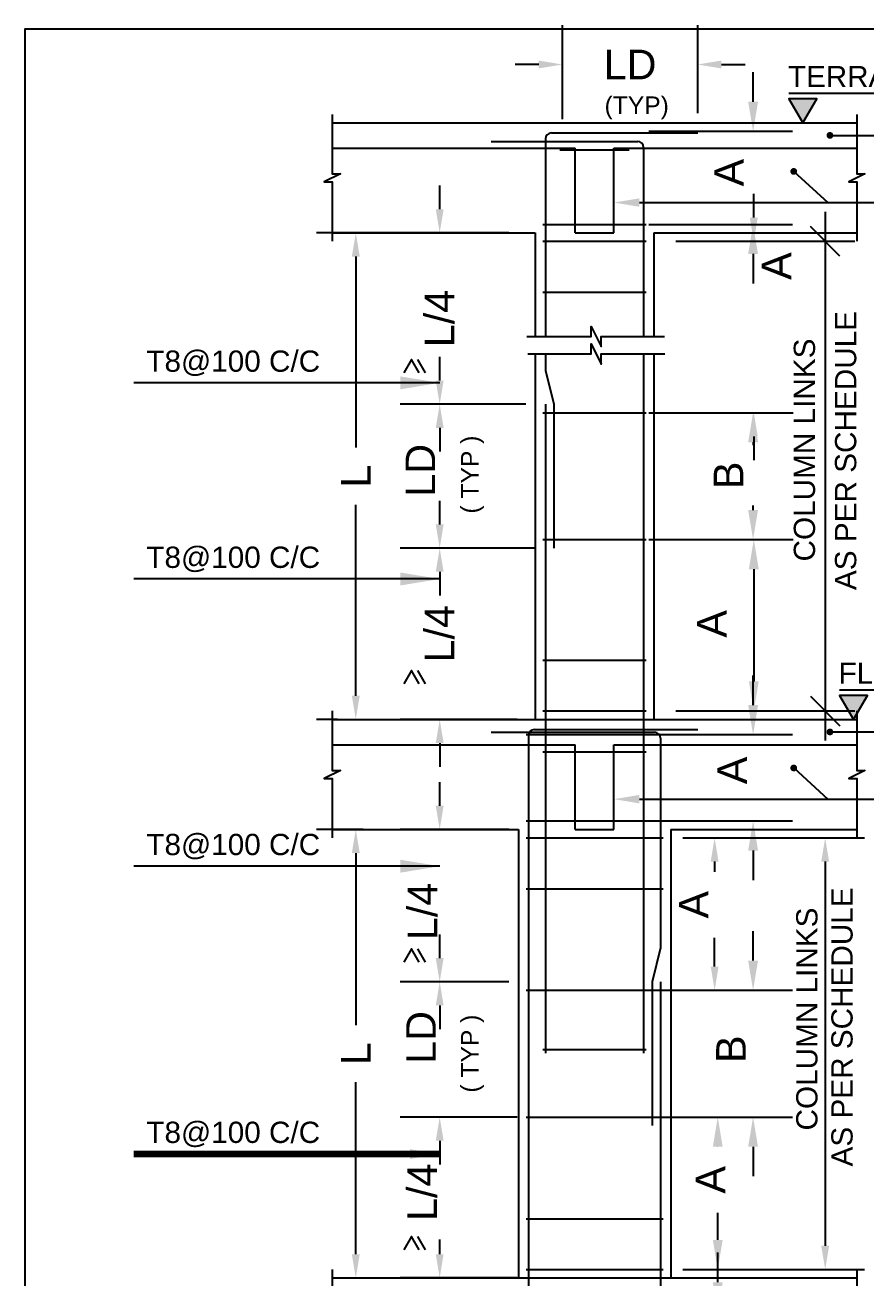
# Model space of a CAD drawing. Header units: metres. Extents: x 1689 to 2066, y 219 to 408.
# Drawn here: x 1780.94 to 1785.2, y 249.95 to 256.3 of the extents above; entities that cross this region are included whole.
import ezdxf
from ezdxf.enums import TextEntityAlignment as Align

# ---------------------------------------------------------------- set-up
doc = ezdxf.new("R2010")
doc.units = ezdxf.units.M
doc.header["$LTSCALE"] = 1.5
doc.linetypes.add('$DDT_AUDIT_GENERATED_(C)', pattern=[0])
doc.layers.add('DIM - GRID - STR', color=140, linetype='Continuous', lineweight=15)
doc.layers.add('FORMAT - STR', color=7, linetype='Continuous', lineweight=25)
for name, color, linetype in [('S-CONC-REINF', 2, 'Continuous'), ('S-DIM', 2, 'Continuous'), ('S-LINKS', 4, 'Continuous'), ('S-LMK', 4, 'Continuous'), ('S-MISC', 2, '$DDT_AUDIT_GENERATED_(C)'), ('S-REINF', 6, 'Continuous'), ('S-TXT', 3, 'Continuous'), ('Text', 31, 'Continuous'), ('TEXT BEAM STR', 60, 'Continuous')]:
    doc.layers.add(name, color=color, linetype=linetype)
doc.styles.add('PRADEEP - STR', font='swissel.ttf')
doc.styles.add('SC-COL1', font='SansSerif')
doc.styles.get("Standard").update_dxf_attribs({"font": 'arial.ttf', "height": 0.2})
doc.dimstyles.new('GRID DIM', dxfattribs={"dimtxt": 0.35, "dimasz": 0.1, "dimexe": 0.1, "dimexo": 0.1, "dimgap": 0.09, "dimtad": 0, "dimdec": 0, "dimlfac": 1000, "dimzin": 0, "dimdsep": 46, "dimtxsty": 'Standard', "dimblk": 'OBLIQUE', "dimcen": 0.09, "dimclrd": 73, "dimclre": 73, "dimclrt": 1, "dimadec": 0, "dimazin": 0, "dimtfac": 1, "dimtdec": 0, "dimtofl": 0, "dimtmove": 1, "dimatfit": 3, "dimfxl": 1.25, "dimtolj": 1, "dimtzin": 0, "dimlwd": -1, "dimlwe": -1, "dimarcsym": 0})
doc.dimstyles.new('ISO-25', dxfattribs={"dimtxt": 0.2, "dimasz": 0.2, "dimexe": 0.2, "dimexo": 0.2, "dimgap": 0.1, "dimtad": 1, "dimdec": 3, "dimdsep": 46, "dimtxsty": 'Standard', "dimblk": 'OBLIQUE', "dimcen": 0.2, "dimclrt": 256, "dimadec": 0, "dimazin": 0, "dimtfac": 1, "dimtdec": 3, "dimtmove": 0, "dimatfit": 3, "dimfxl": 1, "dimarcsym": 0})

# ---------------------------------------------------------------- blocks, each defined once
blk = doc.blocks.new('*D46')
at = {"layer": 'Defpoints', "color": 0, "transparency": 16777216}
for p in [(1783.9999, 255.7634), (1783.9999, 255.2914), (1784.6281, 255.2914)]:
    blk.add_point(p, dxfattribs=at)
at = {"layer": 'DIM - GRID - STR', "color": 2, "linetype": 'ByBlock', "lineweight": -2, "transparency": 16777216}
for p, q in [((1784.6281, 255.9134), (1784.6281, 256.0634)), ((1784.6281, 255.1414), (1784.6281, 254.9914))]:
    blk.add_line(p, q, dxfattribs=at)
at = {"layer": 'DIM - GRID - STR', "color": 1, "linetype": 'ByBlock', "lineweight": -2, "transparency": 16777216}
for p, q in [((1784.0999, 255.7634), (1784.8281, 255.7634)), ((1784.0999, 255.2914), (1784.8281, 255.2914))]:
    blk.add_line(p, q, dxfattribs=at)
at = {"layer": 'DIM - GRID - STR', "color": 2, "transparency": 16777216}
for points in [[(1784.6031, 255.9134), (1784.6531, 255.9134), (1784.6281, 255.7634)], [(1784.6031, 255.1414), (1784.6531, 255.1414), (1784.6281, 255.2914)]]:
    blk.add_solid(points, dxfattribs=at)
at = {"layer": 'DIM - GRID - STR', "color": 3, "transparency": 16777216, "insert": (1784.5058, 255.5539), "char_height": 0.15, "attachment_point": 5, "rotation": 90, "style": 'PRADEEP - STR'}
blk.add_mtext('\\A1;A', dxfattribs=at)
blk = doc.blocks.new('*D47')
at = {"layer": 'Defpoints', "color": 0, "transparency": 16777216}
for p in [(1783.0386, 251.4508), (1783.4892, 251.4508), (1783.5321, 250.7642)]:
    blk.add_point(p, dxfattribs=at)
at = {"layer": 'DIM - GRID - STR', "color": 2, "linetype": 'ByBlock', "lineweight": -2, "transparency": 16777216}
for p, q in [((1783.0386, 251.5708), (1783.0386, 251.6908)), ((1783.0386, 250.6442), (1783.0386, 250.5242))]:
    blk.add_line(p, q, dxfattribs=at)
at = {"layer": 'DIM - GRID - STR', "color": 1, "linetype": 'ByBlock', "lineweight": -2, "transparency": 16777216}
for p, q in [((1783.3892, 251.4508), (1782.8386, 251.4508)), ((1783.4321, 250.7642), (1782.8386, 250.7642))]:
    blk.add_line(p, q, dxfattribs=at)
at = {"layer": 'DIM - GRID - STR', "color": 2, "transparency": 16777216}
for points in [[(1783.0186, 251.5708), (1783.0586, 251.5708), (1783.0386, 251.4508)], [(1783.0186, 250.6442), (1783.0586, 250.6442), (1783.0386, 250.7642)]]:
    blk.add_solid(points, dxfattribs=at)
at = {"layer": 'DIM - GRID - STR', "color": 3, "transparency": 16777216, "insert": (1782.9438, 251.1686), "char_height": 0.15, "attachment_point": 5, "rotation": 90, "style": 'PRADEEP - STR'}
blk.add_mtext('\\A1;LD', dxfattribs=at)
blk = doc.blocks.new('*D48')
at = {"layer": 'Defpoints', "color": 0, "transparency": 16777216}
for p in [(1782.613, 252.2232), (1782.7511, 252.2232), (1782.4954, 249.9489)]:
    blk.add_point(p, dxfattribs=at)
at = {"layer": 'DIM - GRID - STR', "color": 1, "linetype": 'ByBlock', "lineweight": -2, "transparency": 16777216}
for p, q in [((1782.6511, 252.2232), (1782.413, 252.2232)), ((1782.5954, 249.9489), (1782.813, 249.9489))]:
    blk.add_line(p, q, dxfattribs=at)
at = {"layer": 'DIM - GRID - STR', "color": 2, "linetype": 'ByBlock', "lineweight": -2, "transparency": 16777216}
for p, q in [((1782.613, 252.1032), (1782.613, 251.2306)), ((1782.613, 250.0689), (1782.613, 250.9414))]:
    blk.add_line(p, q, dxfattribs=at)
at = {"layer": 'DIM - GRID - STR', "color": 2, "transparency": 16777216}
for points in [[(1782.593, 252.1032), (1782.633, 252.1032), (1782.613, 252.2232)], [(1782.593, 250.0689), (1782.633, 250.0689), (1782.613, 249.9489)]]:
    blk.add_solid(points, dxfattribs=at)
at = {"layer": 'DIM - GRID - STR', "color": 3, "transparency": 16777216, "insert": (1782.613, 251.086), "char_height": 0.15, "attachment_point": 5, "rotation": 90, "style": 'PRADEEP - STR'}
blk.add_mtext('\\A1;L', dxfattribs=at)
blk = doc.blocks.new('*D49')
at = {"layer": 'Defpoints', "color": 0, "transparency": 16777216}
for p in [(1783.9999, 251.4079), (1784.6281, 251.4079), (1783.9999, 250.7642)]:
    blk.add_point(p, dxfattribs=at)
at = {"layer": 'DIM - GRID - STR', "color": 2, "linetype": 'ByBlock', "lineweight": -2, "transparency": 16777216}
for p, q in [((1784.6281, 251.5579), (1784.6281, 251.7079)), ((1784.6281, 250.6142), (1784.6281, 250.4642))]:
    blk.add_line(p, q, dxfattribs=at)
at = {"layer": 'DIM - GRID - STR', "color": 1, "linetype": 'ByBlock', "lineweight": -2, "transparency": 16777216}
for p, q in [((1784.0999, 251.4079), (1784.8281, 251.4079)), ((1784.0999, 250.7642), (1784.8281, 250.7642))]:
    blk.add_line(p, q, dxfattribs=at)
at = {"layer": 'DIM - GRID - STR', "color": 2, "transparency": 16777216}
for points in [[(1784.6031, 251.5579), (1784.6531, 251.5579), (1784.6281, 251.4079)], [(1784.6031, 250.6142), (1784.6531, 250.6142), (1784.6281, 250.7642)]]:
    blk.add_solid(points, dxfattribs=at)
at = {"layer": 'DIM - GRID - STR', "color": 3, "transparency": 16777216, "insert": (1784.5158, 251.1088), "char_height": 0.15, "attachment_point": 5, "rotation": 90, "style": 'PRADEEP - STR'}
blk.add_mtext('\\A1;B', dxfattribs=at)
blk = doc.blocks.new('*D50')
at = {"layer": 'Defpoints', "color": 0, "transparency": 16777216}
for p in [(1784.1715, 252.1803), (1784.1715, 249.9918), (1784.9937, 249.9918)]:
    blk.add_point(p, dxfattribs=at)
at = {"layer": 'DIM - GRID - STR', "color": 1, "linetype": 'ByBlock', "lineweight": -2, "transparency": 16777216}
for p, q in [((1784.2715, 252.1803), (1785.1937, 252.1803)), ((1784.2715, 249.9918), (1785.1937, 249.9918))]:
    blk.add_line(p, q, dxfattribs=at)
at = {"layer": 'DIM - GRID - STR', "color": 2, "linetype": 'ByBlock', "lineweight": -2, "transparency": 16777216}
blk.add_line((1784.9937, 252.0603), (1784.9937, 250.1118), dxfattribs=at)
at = {"layer": 'DIM - GRID - STR', "color": 2, "transparency": 16777216}
for points in [[(1784.9737, 252.0603), (1785.0137, 252.0603), (1784.9937, 252.1803)], [(1784.9737, 250.1118), (1785.0137, 250.1118), (1784.9937, 249.9918)]]:
    blk.add_solid(points, dxfattribs=at)
blk = doc.blocks.new('*D51')
at = {"layer": 'Defpoints', "color": 0, "transparency": 16777216}
for p in [(1783.0386, 250.7642), (1783.4892, 250.7642), (1783.5321, 249.9489)]:
    blk.add_point(p, dxfattribs=at)
at = {"layer": 'DIM - GRID - STR', "color": 1, "linetype": 'ByBlock', "lineweight": -2, "transparency": 16777216}
for p, q in [((1783.3892, 250.7642), (1782.8386, 250.7642)), ((1783.4321, 249.9489), (1782.8386, 249.9489))]:
    blk.add_line(p, q, dxfattribs=at)
at = {"layer": 'DIM - GRID - STR', "color": 2, "linetype": 'ByBlock', "lineweight": -2, "transparency": 16777216}
for p, q in [((1783.0386, 250.6442), (1783.0386, 250.6221)), ((1783.0386, 250.0689), (1783.0386, 250.1439))]:
    blk.add_line(p, q, dxfattribs=at)
at = {"layer": 'DIM - GRID - STR', "color": 2, "transparency": 16777216}
for points in [[(1783.0186, 250.6442), (1783.0586, 250.6442), (1783.0386, 250.7642)], [(1783.0186, 250.0689), (1783.0586, 250.0689), (1783.0386, 249.9489)]]:
    blk.add_solid(points, dxfattribs=at)
at = {"layer": 'DIM - GRID - STR', "color": 3, "transparency": 16777216, "insert": (1782.9504, 250.383), "char_height": 0.15, "attachment_point": 5, "rotation": 90, "style": 'PRADEEP - STR'}
blk.add_mtext('\\A1;L/4', dxfattribs=at)
blk = doc.blocks.new('*D52')
at = {"layer": 'Defpoints', "color": 0, "transparency": 16777216}
for p in [(1783.9999, 249.7772), (1783.9999, 249.4339), (1784.4488, 249.4339)]:
    blk.add_point(p, dxfattribs=at)
at = {"layer": 'DIM - GRID - STR', "color": 2, "linetype": 'ByBlock', "lineweight": -2, "transparency": 16777216}
for p, q in [((1784.4488, 249.9272), (1784.4488, 250.0772)), ((1784.4488, 249.2839), (1784.4488, 249.1339))]:
    blk.add_line(p, q, dxfattribs=at)
at = {"layer": 'DIM - GRID - STR', "color": 1, "linetype": 'ByBlock', "lineweight": -2, "transparency": 16777216}
for p, q in [((1784.0999, 249.7772), (1784.6488, 249.7772)), ((1784.0999, 249.4339), (1784.6488, 249.4339))]:
    blk.add_line(p, q, dxfattribs=at)
at = {"layer": 'DIM - GRID - STR', "color": 2, "transparency": 16777216}
for points in [[(1784.4238, 249.9272), (1784.4738, 249.9272), (1784.4488, 249.7772)], [(1784.4238, 249.2839), (1784.4738, 249.2839), (1784.4488, 249.4339)]]:
    blk.add_solid(points, dxfattribs=at)
at = {"layer": 'DIM - GRID - STR', "color": 3, "transparency": 16777216, "insert": (1784.4488, 249.6056), "char_height": 0.15, "attachment_point": 5, "rotation": 90, "style": 'PRADEEP - STR'}
blk.add_mtext('\\A1;A', dxfattribs=at)
blk = doc.blocks.new('*D61')
at = {"layer": 'Defpoints', "color": 0, "transparency": 16777216}
for p in [(1783.0386, 255.2485), (1783.4892, 255.2485), (1783.3236, 254.3795)]:
    blk.add_point(p, dxfattribs=at)
at = {"layer": 'DIM - GRID - STR', "color": 2, "linetype": 'ByBlock', "lineweight": -2, "transparency": 16777216}
for p, q in [((1783.0386, 255.3685), (1783.0386, 255.4885)), ((1783.0386, 254.2595), (1783.0386, 254.1395))]:
    blk.add_line(p, q, dxfattribs=at)
at = {"layer": 'DIM - GRID - STR', "color": 1, "linetype": 'ByBlock', "lineweight": -2, "transparency": 16777216}
for p, q in [((1783.3892, 255.2485), (1782.8386, 255.2485)), ((1783.2236, 254.3795), (1782.8386, 254.3795))]:
    blk.add_line(p, q, dxfattribs=at)
at = {"layer": 'DIM - GRID - STR', "color": 2, "transparency": 16777216}
for points in [[(1783.0186, 255.3685), (1783.0586, 255.3685), (1783.0386, 255.2485)], [(1783.0186, 254.2595), (1783.0586, 254.2595), (1783.0386, 254.3795)]]:
    blk.add_solid(points, dxfattribs=at)
at = {"layer": 'DIM - GRID - STR', "color": 3, "transparency": 16777216, "insert": (1783.0386, 254.814), "char_height": 0.15, "attachment_point": 5, "rotation": 90, "style": 'PRADEEP - STR'}
blk.add_mtext('\\A1;L/4', dxfattribs=at)
blk = doc.blocks.new('*D62')
at = {"layer": 'Defpoints', "color": 0, "transparency": 16777216}
for p in [(1783.575, 254.3795), (1783.0386, 253.65), (1783.618, 253.65)]:
    blk.add_point(p, dxfattribs=at)
at = {"layer": 'DIM - GRID - STR', "color": 2, "linetype": 'ByBlock', "lineweight": -2, "transparency": 16777216}
for p, q in [((1783.0386, 254.4995), (1783.0386, 254.6195)), ((1783.0386, 253.53), (1783.0386, 253.41))]:
    blk.add_line(p, q, dxfattribs=at)
at = {"layer": 'DIM - GRID - STR', "color": 1, "linetype": 'ByBlock', "lineweight": -2, "transparency": 16777216}
for p, q in [((1783.475, 254.3795), (1782.8386, 254.3795)), ((1783.518, 253.65), (1782.8386, 253.65))]:
    blk.add_line(p, q, dxfattribs=at)
at = {"layer": 'DIM - GRID - STR', "color": 2, "transparency": 16777216}
for points in [[(1783.0186, 254.4995), (1783.0586, 254.4995), (1783.0386, 254.3795)], [(1783.0186, 253.53), (1783.0586, 253.53), (1783.0386, 253.65)]]:
    blk.add_solid(points, dxfattribs=at)
at = {"layer": 'DIM - GRID - STR', "color": 3, "transparency": 16777216, "insert": (1782.9406, 254.0442), "char_height": 0.15, "attachment_point": 5, "rotation": 90, "style": 'PRADEEP - STR'}
blk.add_mtext('\\A1;LD', dxfattribs=at)
blk = doc.blocks.new('*D63')
at = {"layer": 'Defpoints', "color": 0, "transparency": 16777216}
for p in [(1783.9999, 254.3366), (1784.6281, 254.3366), (1783.9999, 253.6929)]:
    blk.add_point(p, dxfattribs=at)
at = {"layer": 'DIM - GRID - STR', "color": 1, "linetype": 'ByBlock', "lineweight": -2, "transparency": 16777216}
for p, q in [((1784.0999, 254.3366), (1784.8281, 254.3366)), ((1784.0999, 253.6929), (1784.8281, 253.6929))]:
    blk.add_line(p, q, dxfattribs=at)
at = {"layer": 'DIM - GRID - STR', "color": 2, "linetype": 'ByBlock', "lineweight": -2, "transparency": 16777216}
for p, q in [((1784.6281, 254.1866), (1784.6281, 254.1714)), ((1784.6281, 253.8429), (1784.6281, 253.8657))]:
    blk.add_line(p, q, dxfattribs=at)
at = {"layer": 'DIM - GRID - STR', "color": 2, "transparency": 16777216}
for points in [[(1784.6031, 254.1866), (1784.6531, 254.1866), (1784.6281, 254.3366)], [(1784.6031, 253.8429), (1784.6531, 253.8429), (1784.6281, 253.6929)]]:
    blk.add_solid(points, dxfattribs=at)
at = {"layer": 'DIM - GRID - STR', "color": 3, "transparency": 16777216, "insert": (1784.5034, 254.0186), "char_height": 0.15, "attachment_point": 5, "rotation": 90, "style": 'PRADEEP - STR'}
blk.add_mtext('\\A1;B', dxfattribs=at)
blk = doc.blocks.new('*D38')
at = {"layer": 'Defpoints', "color": 0, "transparency": 16777216}
for p in [(1783.0386, 252.2232), (1783.4892, 252.2232), (1783.3236, 251.4508)]:
    blk.add_point(p, dxfattribs=at)
at = {"layer": 'DIM - GRID - STR', "color": 2, "linetype": 'ByBlock', "lineweight": -2, "transparency": 16777216}
for p, q in [((1783.0386, 252.3432), (1783.0386, 252.4632)), ((1783.0386, 251.3308), (1783.0386, 251.2108))]:
    blk.add_line(p, q, dxfattribs=at)
at = {"layer": 'DIM - GRID - STR', "color": 1, "linetype": 'ByBlock', "lineweight": -2, "transparency": 16777216}
for p, q in [((1783.3892, 252.2232), (1782.8386, 252.2232)), ((1783.2236, 251.4508), (1782.8386, 251.4508))]:
    blk.add_line(p, q, dxfattribs=at)
at = {"layer": 'DIM - GRID - STR', "color": 2, "transparency": 16777216}
for points in [[(1783.0186, 252.3432), (1783.0586, 252.3432), (1783.0386, 252.2232)], [(1783.0186, 251.3308), (1783.0586, 251.3308), (1783.0386, 251.4508)]]:
    blk.add_solid(points, dxfattribs=at)
at = {"layer": 'DIM - GRID - STR', "color": 3, "transparency": 16777216, "insert": (1782.9521, 251.8072), "char_height": 0.15, "attachment_point": 5, "rotation": 90, "style": 'PRADEEP - STR'}
blk.add_mtext('\\A1;L/4', dxfattribs=at)
blk = doc.blocks.new('*D39')
at = {"layer": 'Defpoints', "color": 0, "transparency": 16777216}
for p in [(1783.9999, 252.7038), (1783.9999, 252.2661), (1784.6281, 252.2661)]:
    blk.add_point(p, dxfattribs=at)
at = {"layer": 'DIM - GRID - STR', "color": 2, "linetype": 'ByBlock', "lineweight": -2, "transparency": 16777216}
for p, q in [((1784.6281, 252.8538), (1784.6281, 253.0038)), ((1784.6281, 252.1161), (1784.6281, 251.9661))]:
    blk.add_line(p, q, dxfattribs=at)
at = {"layer": 'DIM - GRID - STR', "color": 1, "linetype": 'ByBlock', "lineweight": -2, "transparency": 16777216}
for p, q in [((1784.0999, 252.7038), (1784.8281, 252.7038)), ((1784.0999, 252.2661), (1784.8281, 252.2661))]:
    blk.add_line(p, q, dxfattribs=at)
at = {"layer": 'DIM - GRID - STR', "color": 2, "transparency": 16777216}
for points in [[(1784.6031, 252.8538), (1784.6531, 252.8538), (1784.6281, 252.7038)], [(1784.6031, 252.1161), (1784.6531, 252.1161), (1784.6281, 252.2661)]]:
    blk.add_solid(points, dxfattribs=at)
at = {"layer": 'DIM - GRID - STR', "color": 3, "transparency": 16777216, "insert": (1784.522, 252.5224), "char_height": 0.15, "attachment_point": 5, "rotation": 90, "style": 'PRADEEP - STR'}
blk.add_mtext('\\A1;A', dxfattribs=at)
blk = doc.blocks.new('_Oblique')
at = {"color": 0, "linetype": 'ByBlock', "lineweight": -2}
blk.add_line((-0.5, -0.5), (0.5, 0.5), dxfattribs=at)
blk = doc.blocks.new('*D40')
at = {"layer": 'Defpoints', "color": 0, "transparency": 16777216}
for p in [(1784.0857, 255.2056), (1784.0857, 252.824), (1784.9937, 252.824)]:
    blk.add_point(p, dxfattribs=at)
at = {"layer": 'S-DIM', "color": 2, "linetype": 'ByBlock', "lineweight": -2, "transparency": 16777216}
blk.add_line((1784.9937, 255.3556), (1784.9937, 252.674), dxfattribs=at)
at = {"layer": 'S-DIM', "color": 1, "linetype": 'ByBlock', "lineweight": -2, "transparency": 16777216}
for p, q in [((1784.2357, 255.2056), (1785.1437, 255.2056)), ((1784.2357, 252.824), (1785.1437, 252.824))]:
    blk.add_line(p, q, dxfattribs=at)
at = {"layer": 'S-DIM', "color": 2, "lineweight": -2, "transparency": 16777216, "xscale": 0.15, "yscale": 0.15, "zscale": 0.15}
for p, rotation in [((1784.9937, 255.2056), 90), ((1784.9937, 252.824), 270)]:
    blk.add_blockref('_Oblique', p, dxfattribs=dict(at, rotation=rotation))
blk = doc.blocks.new('*D41')
at = {"layer": 'Defpoints', "color": 0, "transparency": 16777216}
for p in [(1783.0386, 253.65), (1783.4892, 253.65), (1783.5321, 252.781)]:
    blk.add_point(p, dxfattribs=at)
at = {"layer": 'DIM - GRID - STR', "color": 2, "linetype": 'ByBlock', "lineweight": -2, "transparency": 16777216}
for p, q in [((1783.0386, 253.77), (1783.0386, 253.89)), ((1783.0386, 252.661), (1783.0386, 252.541))]:
    blk.add_line(p, q, dxfattribs=at)
at = {"layer": 'DIM - GRID - STR', "color": 1, "linetype": 'ByBlock', "lineweight": -2, "transparency": 16777216}
for p, q in [((1783.3892, 253.65), (1782.8386, 253.65)), ((1783.4321, 252.781), (1782.8386, 252.781))]:
    blk.add_line(p, q, dxfattribs=at)
at = {"layer": 'DIM - GRID - STR', "color": 2, "transparency": 16777216}
for points in [[(1783.0186, 253.77), (1783.0586, 253.77), (1783.0386, 253.65)], [(1783.0186, 252.661), (1783.0586, 252.661), (1783.0386, 252.781)]]:
    blk.add_solid(points, dxfattribs=at)
at = {"layer": 'DIM - GRID - STR', "color": 3, "transparency": 16777216, "insert": (1783.0386, 253.2155), "char_height": 0.15, "attachment_point": 5, "rotation": 90, "style": 'PRADEEP - STR'}
blk.add_mtext('\\A1;L/4', dxfattribs=at)
blk = doc.blocks.new('*D42')
at = {"layer": 'Defpoints', "color": 0, "transparency": 16777216}
for p in [(1782.613, 255.2485), (1783.3948, 255.2485), (1782.6207, 252.781)]:
    blk.add_point(p, dxfattribs=at)
at = {"layer": 'DIM - GRID - STR', "color": 1, "linetype": 'ByBlock', "lineweight": -2, "transparency": 16777216}
for p, q in [((1783.2948, 255.2485), (1782.413, 255.2485)), ((1782.5207, 252.781), (1782.413, 252.781))]:
    blk.add_line(p, q, dxfattribs=at)
at = {"layer": 'DIM - GRID - STR', "color": 2, "linetype": 'ByBlock', "lineweight": -2, "transparency": 16777216}
for p, q in [((1782.613, 255.1285), (1782.613, 254.1594)), ((1782.613, 252.901), (1782.613, 253.8701))]:
    blk.add_line(p, q, dxfattribs=at)
at = {"layer": 'DIM - GRID - STR', "color": 2, "transparency": 16777216}
for points in [[(1782.593, 255.1285), (1782.633, 255.1285), (1782.613, 255.2485)], [(1782.593, 252.901), (1782.633, 252.901), (1782.613, 252.781)]]:
    blk.add_solid(points, dxfattribs=at)
at = {"layer": 'DIM - GRID - STR', "color": 3, "transparency": 16777216, "insert": (1782.613, 254.0148), "char_height": 0.15, "attachment_point": 5, "rotation": 90, "style": 'PRADEEP - STR'}
blk.add_mtext('\\A1;L', dxfattribs=at)
blk = doc.blocks.new('*D43')
at = {"layer": 'Defpoints', "color": 0, "transparency": 16777216}
for p in [(1784.3475, 256.1022), (1783.6609, 255.7248), (1784.3475, 255.7548)]:
    blk.add_point(p, dxfattribs=at)
at = {"layer": 'DIM - GRID - STR', "color": 1, "linetype": 'ByBlock', "lineweight": -2, "transparency": 16777216}
for p, q in [((1783.6609, 255.8248), (1783.6609, 256.3022)), ((1784.3475, 255.8548), (1784.3475, 256.3022))]:
    blk.add_line(p, q, dxfattribs=at)
at = {"layer": 'DIM - GRID - STR', "color": 2, "linetype": 'ByBlock', "lineweight": -2, "transparency": 16777216}
for p, q in [((1783.5409, 256.1022), (1783.4209, 256.1022)), ((1784.4675, 256.1022), (1784.5875, 256.1022))]:
    blk.add_line(p, q, dxfattribs=at)
at = {"layer": 'DIM - GRID - STR', "color": 2, "transparency": 16777216}
for points in [[(1783.5409, 256.1222), (1783.5409, 256.0822), (1783.6609, 256.1022)], [(1784.4675, 256.1222), (1784.4675, 256.0822), (1784.3475, 256.1022)]]:
    blk.add_solid(points, dxfattribs=at)
at = {"layer": 'DIM - GRID - STR', "color": 3, "transparency": 16777216, "insert": (1784.0042, 256.1022), "char_height": 0.15, "attachment_point": 5, "style": 'PRADEEP - STR'}
blk.add_mtext('\\A1;LD', dxfattribs=at)
blk = doc.blocks.new('*D34')
at = {"layer": 'Defpoints', "color": 0, "transparency": 16777216}
for p in [(1784.2101, 252.1803), (1784.2101, 251.4079), (1784.433, 251.4079)]:
    blk.add_point(p, dxfattribs=at)
at = {"layer": 'DIM - GRID - STR', "color": 1, "linetype": 'ByBlock', "lineweight": -2, "transparency": 16777216}
for p, q in [((1784.3101, 252.1803), (1784.633, 252.1803)), ((1784.3101, 251.4079), (1784.633, 251.4079))]:
    blk.add_line(p, q, dxfattribs=at)
at = {"layer": 'DIM - GRID - STR', "color": 2, "linetype": 'ByBlock', "lineweight": -2, "transparency": 16777216}
for p, q in [((1784.433, 252.0603), (1784.433, 252.0089)), ((1784.433, 251.5279), (1784.433, 251.6742))]:
    blk.add_line(p, q, dxfattribs=at)
at = {"layer": 'DIM - GRID - STR', "color": 2, "transparency": 16777216}
for points in [[(1784.413, 252.0603), (1784.453, 252.0603), (1784.433, 252.1803)], [(1784.413, 251.5279), (1784.453, 251.5279), (1784.433, 251.4079)]]:
    blk.add_solid(points, dxfattribs=at)
at = {"layer": 'DIM - GRID - STR', "color": 3, "transparency": 16777216, "insert": (1784.3266, 251.8415), "char_height": 0.15, "attachment_point": 5, "rotation": 90, "style": 'PRADEEP - STR'}
blk.add_mtext('\\A1;A', dxfattribs=at)
blk = doc.blocks.new('*D35')
at = {"layer": 'Defpoints', "color": 0, "transparency": 16777216}
for p in [(1784.1243, 253.6929), (1784.1715, 252.824), (1784.6317, 252.824)]:
    blk.add_point(p, dxfattribs=at)
at = {"layer": 'DIM - GRID - STR', "color": 1, "linetype": 'ByBlock', "lineweight": -2, "transparency": 16777216}
for p, q in [((1784.2243, 253.6929), (1784.8317, 253.6929)), ((1784.2715, 252.824), (1784.8317, 252.824))]:
    blk.add_line(p, q, dxfattribs=at)
at = {"layer": 'DIM - GRID - STR', "color": 2, "linetype": 'ByBlock', "lineweight": -2, "transparency": 16777216}
blk.add_line((1784.6317, 253.5429), (1784.6317, 252.974), dxfattribs=at)
at = {"layer": 'DIM - GRID - STR', "color": 2, "transparency": 16777216}
for points in [[(1784.6067, 253.5429), (1784.6567, 253.5429), (1784.6317, 253.6929)], [(1784.6067, 252.974), (1784.6567, 252.974), (1784.6317, 252.824)]]:
    blk.add_solid(points, dxfattribs=at)
at = {"layer": 'DIM - GRID - STR', "color": 3, "transparency": 16777216, "insert": (1784.4189, 253.2656), "char_height": 0.15, "attachment_point": 5, "rotation": 90, "style": 'PRADEEP - STR'}
blk.add_mtext('\\A1;A', dxfattribs=at)
blk = doc.blocks.new('*D36')
at = {"layer": 'Defpoints', "color": 0, "transparency": 16777216}
for p in [(1784.2101, 255.2056), (1784.1243, 254.3366), (1784.6317, 254.3366)]:
    blk.add_point(p, dxfattribs=at)
at = {"layer": 'DIM - GRID - STR', "color": 2, "linetype": 'ByBlock', "lineweight": -2, "transparency": 16777216}
for p, q in [((1784.6317, 255.3256), (1784.6317, 255.4456)), ((1784.6317, 254.2166), (1784.6317, 254.0966))]:
    blk.add_line(p, q, dxfattribs=at)
at = {"layer": 'DIM - GRID - STR', "color": 1, "linetype": 'ByBlock', "lineweight": -2, "transparency": 16777216}
for p, q in [((1784.3101, 255.2056), (1784.8317, 255.2056)), ((1784.2243, 254.3366), (1784.8317, 254.3366))]:
    blk.add_line(p, q, dxfattribs=at)
at = {"layer": 'DIM - GRID - STR', "color": 2, "transparency": 16777216}
for points in [[(1784.6117, 255.3256), (1784.6517, 255.3256), (1784.6317, 255.2056)], [(1784.6117, 254.2166), (1784.6517, 254.2166), (1784.6317, 254.3366)]]:
    blk.add_solid(points, dxfattribs=at)
at = {"layer": 'DIM - GRID - STR', "color": 3, "transparency": 16777216, "insert": (1784.7464, 255.08), "char_height": 0.15, "attachment_point": 5, "rotation": 90, "style": 'PRADEEP - STR'}
blk.add_mtext('\\A1;A', dxfattribs=at)
blk = doc.blocks.new('*D37')
at = {"layer": 'Defpoints', "color": 0, "transparency": 16777216}
for p in [(1784.2101, 250.7642), (1784.1715, 249.9918), (1784.4488, 249.9918)]:
    blk.add_point(p, dxfattribs=at)
at = {"layer": 'DIM - GRID - STR', "color": 1, "linetype": 'ByBlock', "lineweight": -2, "transparency": 16777216}
for p, q in [((1784.3101, 250.7642), (1784.6488, 250.7642)), ((1784.2715, 249.9918), (1784.6488, 249.9918))]:
    blk.add_line(p, q, dxfattribs=at)
at = {"layer": 'DIM - GRID - STR', "color": 2, "linetype": 'ByBlock', "lineweight": -2, "transparency": 16777216}
for p, q in [((1784.4488, 250.6142), (1784.4488, 250.6138)), ((1784.4488, 250.1418), (1784.4488, 250.279))]:
    blk.add_line(p, q, dxfattribs=at)
at = {"layer": 'DIM - GRID - STR', "color": 2, "transparency": 16777216}
for points in [[(1784.4238, 250.6142), (1784.4738, 250.6142), (1784.4488, 250.7642)], [(1784.4238, 250.1418), (1784.4738, 250.1418), (1784.4488, 249.9918)]]:
    blk.add_solid(points, dxfattribs=at)
at = {"layer": 'DIM - GRID - STR', "color": 3, "transparency": 16777216, "insert": (1784.4118, 250.4464), "char_height": 0.15, "attachment_point": 5, "rotation": 90, "style": 'PRADEEP - STR'}
blk.add_mtext('\\A1;A', dxfattribs=at)

msp = doc.modelspace()

# ---------------------------------------------------------------- hatches: boundary and pattern name
at = {"layer": 'S-LMK'}
for points in [[(1784.95097, 255.92851), (1784.80989, 255.92851), (1784.88043, 255.80633)], [(1785.20758, 252.90322), (1785.0665, 252.90322), (1785.13704, 252.78104)]]:
    msp.add_hatch(color=256, dxfattribs=at).paths.add_polyline_path(points)

# ---------------------------------------------------------------- linework, layer by layer
at = {"layer": 'FORMAT - STR'}
msp.add_lwpolyline([(1801.93558, 256.28252), (1801.93558, 241.43252), (1780.93558, 241.43252), (1780.93558, 256.28252)], close=True, dxfattribs=at)
msp.add_lwpolyline([(1801.93558, 256.28252), (1801.93558, 241.43252), (1780.93558, 241.43252), (1780.93558, 256.28252)], close=True, dxfattribs=at)
at = {"layer": 'S-CONC-REINF'}
for p, q in [((1782.49367, 255.80633, 0), (1785.1542, 255.80633, 0)), ((1782.49367, 255.67759, 0), (1783.72524, 255.67759, 0)), ((1783.72524, 255.24847, 0), (1783.72524, 255.67759, 0)), ((1783.92263, 255.24847, 0), (1783.92263, 255.67759, 0)), ((1783.92263, 255.67759, 0), (1785.1542, 255.67759, 0)), ((1782.49367, 255.24847, 0), (1783.52355, 255.24847, 0)), ((1783.52355, 255.24847, 0), (1783.52355, 254.72288, 0)), ((1783.72524, 255.24847, 0), (1783.92263, 255.24847, 0)), ((1784.12432, 255.24847, 0), (1785.1542, 255.24847, 0)), ((1784.12432, 255.24847, 0), (1784.12432, 254.72288, 0)), ((1783.52355, 254.63449, 0), (1783.52355, 252.78104, 0)), ((1784.12432, 254.63449, 0), (1784.12432, 252.78104, 0)), ((1782.49367, 252.78104, 0), (1785.1542, 252.78104, 0)), ((1782.49367, 252.65231, 0), (1783.72524, 252.65231, 0)), ((1783.72524, 252.22319, 0), (1783.72524, 252.65231, 0)), ((1783.92263, 252.22319, 0), (1783.92263, 252.65231, 0)), ((1783.92263, 252.65231, 0), (1785.1542, 252.65231, 0)), ((1782.49367, 252.22319, 0), (1783.43773, 252.22319, 0)), ((1783.43773, 252.22319, 0), (1783.43773, 249.94886, 0)), ((1783.72524, 252.22319, 0), (1783.92263, 252.22319, 0)), ((1784.21014, 252.22319, 0), (1784.21014, 249.94886, 0)), ((1784.21014, 252.22319, 0), (1785.1542, 252.22319, 0)), ((1782.49367, 249.94886, 0), (1785.1542, 249.94886, 0))]:
    msp.add_line(p, q, dxfattribs=at)
at = {"layer": 'S-DIM'}
for p, q in [((1785.01789, 255.74282, 0), (1785.36018, 255.74282, 0)), ((1784.05137, 255.4021, 0), (1785.00708, 255.4021, 0)), ((1785.01789, 252.71753, 0), (1785.36018, 252.71753, 0)), ((1784.05137, 252.37681, 0), (1785.00708, 252.37681, 0))]:
    msp.add_line(p, q, dxfattribs=at)
at = {"layer": 'S-DIM', "color": 2}
for p, q in [((1784.83422, 255.56011, 0), (1785.00708, 255.4021, 0)), ((1785.00708, 255.4021, 0), (1785.34645, 255.4021, 0)), ((1784.83422, 252.53482, 0), (1785.00708, 252.37681, 0)), ((1785.00708, 252.37681, 0), (1785.34645, 252.37681, 0))]:
    msp.add_line(p, q, dxfattribs=at)
at = {"layer": 'S-DIM', "color": 7}
for p, q in [((1782.9665, 254.5389, 0), (1782.92749, 254.60647, 0)), ((1782.9665, 252.96146, 0), (1782.92749, 253.02903, 0))]:
    msp.add_line(p, q, dxfattribs=at)
at = {"layer": 'S-DIM', "color": 7, "elevation": 0}
for points in [[(1782.93475, 254.5389), (1782.89573, 254.60647), (1782.85672, 254.5389)], [(1782.93475, 252.96146), (1782.89573, 253.02903), (1782.85672, 252.96146)]]:
    msp.add_lwpolyline(points, dxfattribs=at)
at = {"layer": 'S-DIM'}
for points in [[(1784.05137, 255.38064, 0), (1784.05137, 255.42355, 0), (1783.92263, 255.4021, 0)], [(1784.05137, 252.35536, 0), (1784.05137, 252.39827, 0), (1783.92263, 252.37681, 0)]]:
    msp.add_solid(points, dxfattribs=at)
at = {"layer": 'S-LINKS'}
for p, q in [((1783.648, 255.66901, 0), (1783.99987, 255.66901, 0)), ((1783.56217, 255.29139, 0), (1784.0857, 255.29139, 0)), ((1783.56217, 255.20556, 0), (1784.0857, 255.20556, 0)), ((1783.56217, 254.94809, 0), (1784.0857, 254.94809, 0)), ((1783.56217, 254.3366, 0), (1784.0857, 254.3366, 0)), ((1783.56217, 253.69292, 0), (1784.0857, 253.69292, 0)), ((1783.56217, 253.08143, 0), (1784.0857, 253.08143, 0)), ((1783.56217, 252.82395, 0), (1784.0857, 252.82395, 0)), ((1783.47635, 252.7038, 0), (1784.17152, 252.7038, 0)), ((1783.56217, 252.61626, 0), (1784.0857, 252.61626, 0)), ((1783.47635, 252.2661, 0), (1784.17152, 252.2661, 0)), ((1783.47635, 252.18028, 0), (1784.17152, 252.18028, 0)), ((1783.47635, 251.92281, 0), (1784.17152, 251.92281, 0)), ((1783.47635, 251.40786, 0), (1784.17152, 251.40786, 0)), ((1783.56217, 251.10748, 0), (1784.0857, 251.10748, 0)), ((1783.47635, 250.76419, 0), (1784.17152, 250.76419, 0)), ((1783.47635, 250.24924, 0), (1784.17152, 250.24924, 0)), ((1783.47635, 249.99177, 0), (1784.17152, 249.99177, 0))]:
    msp.add_line(p, q, dxfattribs=at)
at = {"layer": 'S-LMK'}
for p, q in [((1784.80989, 255.95726, 0), (1786.08195, 255.95726, 0)), ((1785.0665, 252.93197, 0), (1786.09746, 252.93197, 0))]:
    msp.add_line(p, q, dxfattribs=at)
at = {"layer": 'S-LMK', "elevation": 0}
for points in [[(1784.88043, 255.80633), (1784.95097, 255.92851), (1784.80989, 255.92851)], [(1785.13704, 252.78104), (1785.20758, 252.90322), (1785.0665, 252.90322)]]:
    msp.add_lwpolyline(points, close=True, dxfattribs=at)
at = {"layer": 'S-MISC', "elevation": 0}
for points in [[(1782.49367, 255.84924), (1782.49367, 255.548), (1782.53486, 255.548), (1782.45247, 255.5068), (1782.49367, 255.5068), (1782.49367, 255.20556)], [(1785.1542, 255.84924), (1785.1542, 255.548), (1785.1954, 255.548), (1785.11301, 255.5068), (1785.1542, 255.5068), (1785.1542, 255.20556)], [(1783.48058, 254.72288), (1783.80677, 254.72288), (1783.80677, 254.77438), (1783.85826, 254.67139), (1783.85826, 254.72288), (1784.17806, 254.72288)], [(1783.48551, 254.63449), (1783.80677, 254.63449), (1783.80677, 254.68598), (1783.85826, 254.58299), (1783.85826, 254.63449), (1784.18052, 254.63449)], [(1782.49367, 252.82395), (1782.49367, 252.52271), (1782.53486, 252.52271), (1782.45247, 252.48152), (1782.49367, 252.48152), (1782.49367, 252.18028)], [(1785.1542, 252.82395), (1785.1542, 252.52271), (1785.1954, 252.52271), (1785.11301, 252.48152), (1785.1542, 252.48152), (1785.1542, 252.18028)], [(1782.49367, 249.99177), (1782.49367, 249.69053), (1782.53486, 249.69053), (1782.45247, 249.64934), (1782.49367, 249.64934), (1782.49367, 249.34809)], [(1785.1542, 249.99177), (1785.1542, 249.69053), (1785.1954, 249.69053), (1785.11301, 249.64934), (1785.1542, 249.64934), (1785.1542, 249.34809)]]:
    msp.add_lwpolyline(points, dxfattribs=at)
at = {"layer": 'S-REINF', "color": 5}
for p, q in [((1783.57505, 255.72479, 0), (1783.57505, 254.72288, 0)), ((1783.60508, 255.75483, 0), (1784.34746, 255.75483, 0)), ((1783.30041, 255.71192, 0), (1784.04278, 255.71192, 0)), ((1784.07282, 255.68188, 0), (1784.07282, 254.72288, 0)), ((1783.57505, 254.63449, 0), (1783.57505, 254.55116, 0)), ((1784.07282, 254.63449, 0), (1784.07282, 251.0886, 0)), ((1783.57505, 254.55116, 0), (1783.61796, 254.37951, 0)), ((1783.57505, 254.37951, 0), (1783.57505, 251.0886, 0)), ((1783.61796, 254.37951, 0), (1783.61796, 253.65001, 0)), ((1783.30041, 252.71582, 0), (1784.12861, 252.71582, 0)), ((1783.48922, 252.69951, 0), (1783.48922, 248.83315, 0)), ((1783.51926, 252.72955, 0), (1784.34746, 252.72955, 0)), ((1784.15865, 252.68578, 0), (1784.15865, 251.62242, 0)), ((1784.15865, 251.62242, 0), (1784.11573, 251.45078, 0)), ((1784.11573, 251.45078, 0), (1784.11573, 250.72127, 0)), ((1784.15865, 251.45078, 0), (1784.15865, 246.80698, 0))]:
    msp.add_line(p, q, dxfattribs=at)
at = {"layer": 'S-REINF', "color": 5, "const_width": 0.01716, "elevation": 0}
for points in [[(1785.0093, 255.74282, 1), (1785.02647, 255.74282, 1)], [(1784.82564, 255.56011, 1), (1784.8428, 255.56011, 1)], [(1785.0093, 252.71753, 1), (1785.02647, 252.71753, 1)], [(1784.82564, 252.53482, 1), (1784.8428, 252.53482, 1)]]:
    msp.add_lwpolyline(points, format="xyb", close=True, dxfattribs=at)
at = {"layer": 'S-REINF', "color": 5}
for centre, start, end in [((1783.60508, 255.72479, 0), 90, 180), ((1784.04278, 255.68188, 0), 0, 90), ((1783.51926, 252.69951, 0), 90, 180), ((1784.12861, 252.68578, 0), 0, 90)]:
    msp.add_arc(centre, 0.03004, start, end, dxfattribs=at)
at = {"layer": 'S-TXT'}
for p, q in [((1782.9665, 251.54974, 0), (1782.92749, 251.61731, 0)), ((1782.9665, 250.09151, 0), (1782.92749, 250.15909, 0))]:
    msp.add_line(p, q, dxfattribs=at)
at = {"layer": 'S-TXT', "elevation": 0}
for points in [[(1782.93475, 251.54974), (1782.89573, 251.61731), (1782.85672, 251.54974)], [(1782.93475, 250.09151), (1782.89573, 250.15909), (1782.85672, 250.09151)]]:
    msp.add_lwpolyline(points, dxfattribs=at)

# ---------------------------------------------------------------- texts
at = {"layer": 'DIM - GRID - STR', "color": 3, "style": 'PRADEEP - STR'}
msp.add_text('( TYP )', height=0.0894, rotation=90, dxfattribs=at).set_placement((1783.23631, 250.88869, 0))
at = {"layer": 'S-LMK', "style": 'PRADEEP - STR'}
for s, p in [('TERRACE FLOOR', (1784.80546, 255.98745, 0)), ('FLOOR LEVEL', (1785.06207, 252.96216, 0))]:
    msp.add_text(s, height=0.1072796, dxfattribs=at).set_placement(p)
at = {"layer": 'S-TXT', "style": 'PRADEEP - STR'}
msp.add_text('(TYP)', height=0.0894, dxfattribs=at).set_placement((1783.87481, 255.85064, 0))
msp.add_text('( TYP )', height=0.0894, rotation=90, dxfattribs=at).set_placement((1783.23631, 253.8249, 0))
at = {"layer": 'Text', "style": 'SC-COL1'}
for s, p in [('AS PER SCHEDULE', (1785.15138, 253.43705, 0)), ('COLUMN LINKS', (1784.94229, 253.58217, 0)), ('AS PER SCHEDULE', (1785.1328, 250.51417, 0)), ('COLUMN LINKS', (1784.95467, 250.69662, 0))]:
    msp.add_text(s, height=0.10788, rotation=90, dxfattribs=at).set_placement(p)
for p in [(1781.99159, 254.59792), (1781.99159, 253.60337), (1781.99159, 252.14688), (1781.99159, 250.68731)]:
    msp.add_text('T8@100 C/C', height=0.10788, dxfattribs=at).set_placement(p, align=Align.MIDDLE_CENTER)

# ---------------------------------------------------------------- dimensions: what is measured, and where the dimension line sits
at = {"layer": 'DIM - GRID - STR', "color": 3}
dim = msp.add_linear_dim(base=(1784.34746, 256.10219, 0), p1=(1783.66087, 255.72479, 0), p2=(1784.34746, 255.75483, 0), text='LD', dimstyle='GRID DIM', override={"dimtxt": 0.15, "dimasz": 0.12, "dimexe": 0.2, "dimtxsty": 'PRADEEP - STR', "dimsah": 1, "dimclrd": 2, "dimclre": 1, "dimclrt": 3, "dimfxl": 100, "dimlwd": 65534, "dimlwe": 65534}, dxfattribs=at)
dim.commit()
dim.dimension.update_dxf_attribs({"geometry": '*D43', "text_midpoint": (1784.00416, 256.10219, 0)})
for base, p1, p2, text, override, picture, middle in [((1784.6281, 255.29139, 0), (1783.99987, 255.76342, 0), (1783.99987, 255.29139, 0), 'A', {"dimtxt": 0.15, "dimasz": 0.15, "dimexe": 0.2, "dimtxsty": 'PRADEEP - STR', "dimsah": 1, "dimclrd": 2, "dimclre": 1, "dimclrt": 3, "dimfxl": 100, "dimlwd": 65534, "dimlwe": 65534}, '*D46', (1784.50578, 255.55387, 0)), ((1784.63171, 254.3366, 0), (1784.21014, 255.20556, 0), (1784.12432, 254.3366, 0), 'A', {"dimtxt": 0.15, "dimasz": 0.12, "dimexe": 0.2, "dimtxsty": 'PRADEEP - STR', "dimsah": 1, "dimclrd": 2, "dimclre": 1, "dimclrt": 3, "dimfxl": 100, "dimlwd": 65534, "dimlwe": 65534}, '*D36', (1784.74641, 255.07999, 0)), ((1783.03865, 253.65001, 0), (1783.57505, 254.37951, 0), (1783.61796, 253.65001, 0), 'LD', {"dimtxt": 0.15, "dimasz": 0.12, "dimexe": 0.2, "dimtxsty": 'PRADEEP - STR', "dimsah": 1, "dimclrd": 2, "dimclre": 1, "dimclrt": 3, "dimfxl": 100, "dimlwd": 65534, "dimlwe": 65534}, '*D62', (1782.94063, 254.04416, 0)), ((1784.6281, 254.3366, 0), (1783.99987, 253.69292, 0), (1783.99987, 254.3366, 0), 'B', {"dimtxt": 0.15, "dimasz": 0.15, "dimexe": 0.2, "dimtxsty": 'PRADEEP - STR', "dimsah": 1, "dimclrd": 2, "dimclre": 1, "dimclrt": 3, "dimfxl": 100, "dimlwd": 65534, "dimlwe": 65534}, '*D63', (1784.50339, 254.01858, 0)), ((1784.63171, 252.82395, 0), (1784.12432, 253.69292, 0), (1784.17152, 252.82395, 0), 'A', {"dimtxt": 0.15, "dimasz": 0.15, "dimexe": 0.2, "dimtxsty": 'PRADEEP - STR', "dimsah": 1, "dimclrd": 2, "dimclre": 1, "dimclrt": 3, "dimfxl": 100, "dimlwd": 65534, "dimlwe": 65534}, '*D35', (1784.41892, 253.26564, 0)), ((1784.6281, 252.2661, 0), (1783.99987, 252.7038, 0), (1783.99987, 252.2661, 0), 'A', {"dimtxt": 0.15, "dimasz": 0.15, "dimexe": 0.2, "dimtxsty": 'PRADEEP - STR', "dimsah": 1, "dimclrd": 2, "dimclre": 1, "dimclrt": 3, "dimfxl": 100, "dimlwd": 65534, "dimlwe": 65534}, '*D39', (1784.52195, 252.52242, 0)), ((1783.03865, 252.22319, 0), (1783.32358, 251.45078, 0), (1783.48922, 252.22319, 0), 'L/4', {"dimtxt": 0.15, "dimasz": 0.12, "dimexe": 0.2, "dimtxsty": 'PRADEEP - STR', "dimsah": 1, "dimclrd": 2, "dimclre": 1, "dimclrt": 3, "dimfxl": 100, "dimlwd": 65534, "dimlwe": 65534}, '*D38', (1782.95213, 251.80716, 0)), ((1784.43302, 251.40786, 0), (1784.21014, 252.18028, 0), (1784.21014, 251.40786, 0), 'A', {"dimtxt": 0.15, "dimasz": 0.12, "dimexe": 0.2, "dimtxsty": 'PRADEEP - STR', "dimsah": 1, "dimclrd": 2, "dimclre": 1, "dimclrt": 3, "dimfxl": 100, "dimlwd": 65534, "dimlwe": 65534}, '*D34', (1784.32665, 251.84154, 0)), ((1783.03865, 251.45078, 0), (1783.53213, 250.76419, 0), (1783.48922, 251.45078, 0), 'LD', {"dimtxt": 0.15, "dimasz": 0.12, "dimexe": 0.2, "dimtxsty": 'PRADEEP - STR', "dimsah": 1, "dimclrd": 2, "dimclre": 1, "dimclrt": 3, "dimfxl": 100, "dimlwd": 65534, "dimlwe": 65534}, '*D47', (1782.94379, 251.16863, 0)), ((1784.6281, 251.40786, 0), (1783.99987, 250.76419, 0), (1783.99987, 251.40786, 0), 'B', {"dimtxt": 0.15, "dimasz": 0.15, "dimexe": 0.2, "dimtxsty": 'PRADEEP - STR', "dimsah": 1, "dimclrd": 2, "dimclre": 1, "dimclrt": 3, "dimfxl": 100, "dimlwd": 65534, "dimlwe": 65534}, '*D49', (1784.5158, 251.10883, 0)), ((1783.03865, 250.76419, 0), (1783.53213, 249.94886, 0), (1783.48922, 250.76419, 0), 'L/4', {"dimtxt": 0.15, "dimasz": 0.12, "dimexe": 0.2, "dimtxsty": 'PRADEEP - STR', "dimsah": 1, "dimclrd": 2, "dimclre": 1, "dimclrt": 3, "dimfxl": 100, "dimlwd": 65534, "dimlwe": 65534}, '*D51', (1782.95043, 250.38299, 0)), ((1784.44884, 249.99177, 0), (1784.21014, 250.76419, 0), (1784.17152, 249.99177, 0), 'A', {"dimtxt": 0.15, "dimasz": 0.15, "dimexe": 0.2, "dimtxsty": 'PRADEEP - STR', "dimsah": 1, "dimclrd": 2, "dimclre": 1, "dimclrt": 3, "dimfxl": 100, "dimlwd": 65534, "dimlwe": 65534}, '*D37', (1784.41177, 250.44637, 0))]:
    dim = msp.add_linear_dim(base=base, p1=p1, p2=p2, angle=90, text=text, dimstyle='GRID DIM', override=override, dxfattribs=at)
    dim.commit()
    dim.dimension.update_dxf_attribs({"geometry": picture, "text_midpoint": middle, "dimtype": 128})
for base, p1, p2, text, override, picture, middle in [((1783.03865, 255.24847, 0), (1783.32358, 254.37951, 0), (1783.48922, 255.24847, 0), 'L/4', {"dimtxt": 0.15, "dimasz": 0.12, "dimexe": 0.2, "dimtxsty": 'PRADEEP - STR', "dimsah": 1, "dimclrd": 2, "dimclre": 1, "dimclrt": 3, "dimfxl": 100, "dimlwd": 65534, "dimlwe": 65534}, '*D61', (1783.03865, 254.81399, 0)), ((1782.61296, 255.24847, 0), (1782.62069, 252.78104, 0), (1783.39482, 255.24847, 0), 'L', {"dimtxt": 0.15, "dimasz": 0.12, "dimexe": 0.2, "dimtxsty": 'PRADEEP - STR', "dimsah": 1, "dimclrd": 2, "dimclre": 1, "dimclrt": 3, "dimfxl": 100, "dimlwd": 65534, "dimlwe": 65534}, '*D42', (1782.61296, 254.01476, 0)), ((1783.03865, 253.65001, 0), (1783.53213, 252.78104, 0), (1783.48922, 253.65001, 0), 'L/4', {"dimtxt": 0.15, "dimasz": 0.12, "dimexe": 0.2, "dimtxsty": 'PRADEEP - STR', "dimsah": 1, "dimclrd": 2, "dimclre": 1, "dimclrt": 3, "dimfxl": 100, "dimlwd": 65534, "dimlwe": 65534}, '*D41', (1783.03865, 253.21552, 0)), ((1782.61296, 252.22319, 0), (1782.49538, 249.94886, 0), (1782.75114, 252.22319, 0), 'L', {"dimtxt": 0.15, "dimasz": 0.12, "dimexe": 0.2, "dimtxsty": 'PRADEEP - STR', "dimsah": 1, "dimclrd": 2, "dimclre": 1, "dimclrt": 3, "dimfxl": 100, "dimlwd": 65534, "dimlwe": 65534}, '*D48', (1782.61296, 251.08602, 0)), ((1784.99371, 249.99177, 0), (1784.17152, 252.18028, 0), (1784.17152, 249.99177, 0), ' ', {"dimtxt": 0.15, "dimasz": 0.12, "dimexe": 0.2, "dimtxsty": 'PRADEEP - STR', "dimsah": 1, "dimclrd": 2, "dimclre": 1, "dimclrt": 3, "dimfxl": 100, "dimlwd": 65534, "dimlwe": 65534}, '*D50', (1784.99371, 251.08602, 0)), ((1784.44884, 249.43392, 0), (1783.99987, 249.77721, 0), (1783.99987, 249.43392, 0), 'A', {"dimtxt": 0.15, "dimasz": 0.15, "dimexe": 0.2, "dimtxsty": 'PRADEEP - STR', "dimsah": 1, "dimclrd": 2, "dimclre": 1, "dimclrt": 3, "dimfxl": 100, "dimlwd": 65534, "dimlwe": 65534}, '*D52', (1784.44884, 249.60557, 0))]:
    dim = msp.add_linear_dim(base=base, p1=p1, p2=p2, angle=90, text=text, dimstyle='GRID DIM', override=override, dxfattribs=at)
    dim.commit()
    dim.dimension.update_dxf_attribs({"geometry": picture, "text_midpoint": middle})
at = {"layer": 'S-DIM'}
dim = msp.add_linear_dim(base=(1784.99371, 252.82395, 0), p1=(1784.0857, 255.20556, 0), p2=(1784.0857, 252.82395, 0), angle=90, text=' ', dimstyle='GRID DIM', override={"dimtxt": 0.3, "dimasz": 0.15, "dimexe": 0.15, "dimexo": 0.15, "dimtxsty": 'PRADEEP - STR', "dimdle": 0.15, "dimclrd": 2, "dimclre": 1, "dimclrt": 3, "dimfxl": 100, "dimlwd": 65534, "dimlwe": 65534}, dxfattribs=at)
dim.commit()
dim.dimension.update_dxf_attribs({"geometry": '*D40', "text_midpoint": (1784.99371, 254.01476, 0)})

# ---------------------------------------------------------------- leaders
at = {"layer": 'DIM - GRID - STR', "color": 3}
msp.add_leader([(1783.03865, 250.57715), (1781.48652, 250.57715)], dimstyle='GRID DIM', override={"dimtxt": 0.15, "dimasz": 0.15, "dimexe": 0.2, "dimtxsty": 'PRADEEP - STR', "dimclrd": 2, "dimclre": 1, "dimclrt": 3, "dimfxl": 100, "dimlwd": 65534, "dimlwe": 65534}, dxfattribs=at)
at = {"layer": 'TEXT BEAM STR'}
for points in [[(1783.03865, 254.48776), (1781.48652, 254.48776)], [(1783.03865, 253.49321), (1781.48652, 253.49321)], [(1783.03865, 252.03672), (1781.48652, 252.03672)]]:
    msp.add_leader(points, dimstyle='ISO-25', override={"dimfxl": 1.25, "dimfxlon": 1}, dxfattribs=at)

doc.saveas('drawing.dxf')
